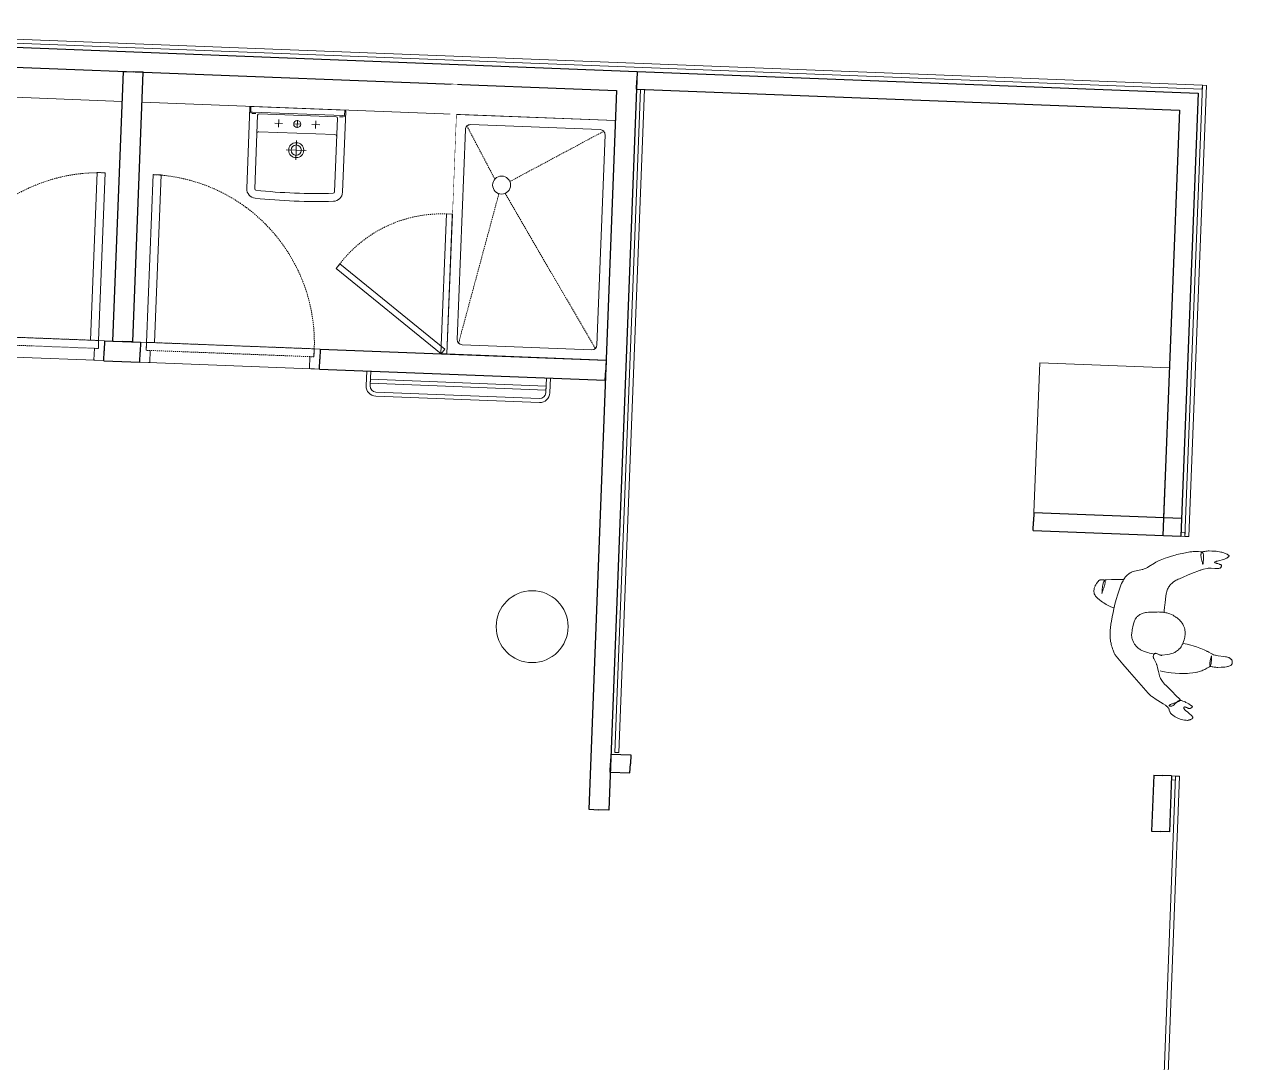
# Model space of a CAD drawing. Header units: millimetres. Extents: x 32078 to 83548, y -4690 to 56252.
# Drawn here: x 58252 to 64341, y 33521 to 38717 of the extents above; entities that cross this region are included whole.
import ezdxf

# ---------------------------------------------------------------- set-up
doc = ezdxf.new("R2010")
doc.units = ezdxf.units.MM
doc.header["$MEASUREMENT"] = 0
doc.linetypes.add('CENTER2', pattern=[11.25, 7.5, -1.25, 1.25, -1.25])
doc.linetypes.add('DGN Style 2', pattern=[10, 6, -4])
for name, color, linetype, lineweight in [('DOOR-FRAM', 40, 'Continuous', 0), ('DOOR-HEAD', 42, 'Continuous', 30), ('DOOR-LEAF', 40, 'Continuous', 0), ('DOOR-OPNG', 40, 'Continuous', 0), ('FIXT-JNRY-FULL', 6, 'Continuous', 0), ('FIXT-SNTY', 132, 'Continuous', 0), ('FURN-FREE', 1, 'Continuous', 0), ('PRES-PEOP', 42, 'Continuous', 0), ('PRTN-FULL', 6, 'Continuous', 30), ('STRC-STEL', 62, 'Continuous', 30), ('WALL-LNIG', 1, 'Continuous', 0)]:
    doc.layers.add(name, color=color, linetype=linetype, lineweight=lineweight)

# ---------------------------------------------------------------- blocks, each defined once
blk = doc.blocks.new('*U86')
at = {"color": 0, "linetype": 'ByBlock', "lineweight": -2}
for points in [[(-7.3, 160.3), (27.7, 158.9), (29.1, 193.9), (-5.9, 195.3)], [(-143.2, -112.3), (-159.5, -81.4), (-190.5, -97.7), (-174.2, -128.6)], [(160.9, -93.7), (142.2, -123.4), (171.8, -142), (190.5, -112.4)]]:
    blk.add_wipeout(points, dxfattribs=at)
blk.add_wipeout([(183.3, -22.2), (183.4, -10.9), (182.8, 0.4), (181.5, 11.6), (179.4, 22.7), (176.7, 33.7), (173.3, 44.5), (169.2, 55), (164.4, 65.3), (159.1, 75.2), (153.1, 84.8), (146.5, 94), (139.3, 102.8), (131.7, 111.1), (123.5, 118.9), (114.8, 126.2), (105.7, 132.9), (96.2, 139), (86.3, 144.5), (76.1, 149.4), (65.7, 153.7), (54.9, 157.2), (44, 160.1), (32.9, 162.3), (21.7, 163.8), (10.4, 164.6), (-0.9, 164.7), (-12.2, 164.1), (-23.4, 162.7), (-34.5, 160.7), (-45.5, 157.9), (-56.3, 154.5), (-66.8, 150.4), (-77.1, 145.7), (-87, 140.3), (-96.6, 134.3), (-105.8, 127.8), (-114.6, 120.6), (-122.9, 112.9), (-130.7, 104.7), (-138, 96.1), (-144.7, 87), (-150.8, 77.5), (-156.3, 67.6), (-161.2, 57.4), (-165.4, 46.9), (-169, 36.2), (-171.9, 25.3), (-174.1, 14.2), (-175.6, 3), (-176.4, -8.3), (-176.5, -19.6), (-175.8, -30.9), (-174.5, -42.1), (-172.5, -53.3), (-169.7, -64.2), (-166.3, -75), (-162.2, -85.6), (-157.5, -95.8), (-152.1, -105.8), (-146.1, -115.4), (-139.5, -124.6), (-132.4, -133.3), (-124.7, -141.6), (-116.5, -149.4), (-107.9, -156.7), (-98.8, -163.4), (-89.3, -169.5), (-79.4, -175.1), (-69.2, -179.9), (-58.7, -184.2), (-48, -187.8), (-37.1, -190.6), (-26, -192.8), (-14.8, -194.3), (-3.5, -195.1), (7.8, -195.2), (19.1, -194.6), (30.3, -193.2), (41.5, -191.2), (52.4, -188.5), (63.2, -185.1), (73.8, -181), (84, -176.2), (94, -170.9), (103.6, -164.9), (112.8, -158.3), (121.5, -151.1), (129.8, -143.5), (137.6, -135.3), (144.9, -126.6), (151.6, -117.5), (157.7, -108), (163.3, -98.1), (168.1, -87.9), (172.4, -77.5), (176, -66.7), (178.8, -55.8), (181, -44.7)], dxfattribs=at)
blk.add_circle((3.5, -15.3), 180, dxfattribs=at)
blk = doc.blocks.new('*U88')
at = {"color": 0, "linetype": 'ByBlock', "lineweight": -2}
blk.add_line((-372.3, -29.1), (447.1, -60.8), dxfattribs=at)
at = {"color": 0, "linetype": 'ByBlock', "lineweight": -2, "flags": 128}
for points in [[(-421.1, 2.8), (-418.2, 77.7)], [(-401.1, 2), (-398.2, 77)], [(478.2, -32), (481.1, 43)], [(498.2, -32.7), (501.1, 42.2)], [(-373.1, -49.1), (446.3, -80.8)]]:
    blk.add_lwpolyline(points, dxfattribs=at)
at = {"color": 0, "linetype": 'ByBlock', "lineweight": -2}
for centre, radius, start, end in [((-371.2, 0.9), 50, 177.78686, 267.78686), ((-371.2, 0.9), 30, 177.78686, 267.78686), ((448.2, -30.8), 50, 267.78686, 357.78686), ((448.2, -30.8), 30, 267.78686, 357.78686)]:
    blk.add_arc(centre, radius, start, end, dxfattribs=at)
blk = doc.blocks.new('*U87')
at = {"color": 0, "linetype": 'ByBlock', "lineweight": -2, "flags": 128}
blk.add_lwpolyline([(-399.8, 35.5), (479.5, 1.6), (478.7, -18.4), (-400.6, 15.6), (-399.8, 35.5)], close=True, dxfattribs=at)
at = {"color": 0, "linetype": 'ByBlock', "lineweight": -2}
blk.add_blockref('*U88', (0, 0), dxfattribs=at)
blk = doc.blocks.new('MAN13_3')
at = {"color": 0, "linetype": 'ByBlock', "lineweight": -2, "flags": 128}
for points in [[(1.8, 0.289), (1.818, 0.411), (1.83, 0.518), (1.846, 0.705), (1.852, 0.846), (1.856, 1.055), (1.855, 1.265), (1.851, 1.367), (1.845, 1.457), (1.837, 1.535), (1.818, 1.671), (1.801, 1.773), (1.772, 1.926), (1.739, 2.079), (1.728, 2.125), (1.715, 2.167), (1.687, 2.247), (1.658, 2.316), (1.63, 2.375), (1.604, 2.426), (1.556, 2.512), (1.517, 2.574), (1.488, 2.618), (1.445, 2.681), (1.402, 2.74), (1.392, 2.751), (1.381, 2.761), (1.368, 2.77), (1.355, 2.777), (1.341, 2.784), (1.311, 2.794), (1.281, 2.802), (1.25, 2.807), (1.22, 2.81), (1.161, 2.813), (1.108, 2.813), (1.063, 2.812), (1.025, 2.81), (0.993, 2.808), (0.967, 2.806), (0.946, 2.804), (0.928, 2.803), (0.914, 2.802), (0.893, 2.801), (0.879, 2.8), (0.87, 2.8), (0.86, 2.801), (0.854, 2.802), (0.852, 2.803), (0.854, 2.803), (0.858, 2.802), (0.865, 2.8), (0.873, 2.798), (0.883, 2.796), (0.894, 2.793), (0.906, 2.791), (0.919, 2.787), (0.947, 2.781), (0.976, 2.775), (1.006, 2.769), (1.035, 2.764), (1.093, 2.755), (1.144, 2.749), (1.189, 2.746), (1.226, 2.745), (1.257, 2.747), (1.283, 2.75), (1.304, 2.753), (1.321, 2.758), (1.334, 2.763), (1.345, 2.768), (1.362, 2.779), (1.372, 2.789), (1.378, 2.797), (1.385, 2.811), (1.389, 2.827), (1.395, 2.868), (1.399, 2.905), (1.404, 2.969), (1.406, 3.017), (1.407, 3.053), (1.406, 3.107), (1.404, 3.133), (1.402, 3.16), (1.388, 3.319), (1.382, 3.379), (1.376, 3.431), (1.369, 3.476), (1.362, 3.516), (1.346, 3.585), (1.33, 3.636), (1.316, 3.675), (1.304, 3.704), (1.284, 3.746), (1.26, 3.789), (1.255, 3.797), (1.249, 3.804), (1.243, 3.811), (1.237, 3.817), (1.224, 3.828), (1.21, 3.837), (1.196, 3.844), (1.183, 3.849), (1.169, 3.854), (1.157, 3.857), (1.145, 3.86), (1.122, 3.863), (1.101, 3.863), (1.084, 3.863), (1.069, 3.861), (1.056, 3.859), (1.045, 3.856), (1.026, 3.851), (1.013, 3.845), (1.004, 3.84), (0.992, 3.832), (0.981, 3.823), (0.964, 3.806), (0.949, 3.789), (0.937, 3.774), (0.926, 3.761), (0.917, 3.749), (0.91, 3.737), (0.898, 3.717), (0.89, 3.702), (0.884, 3.69), (0.876, 3.672), (0.87, 3.653), (0.856, 3.602), (0.847, 3.554), (0.84, 3.509), (0.831, 3.424), (0.82, 3.126), (0.815, 3.052), (0.808, 2.998), (0.801, 2.958), (0.786, 2.898), (0.767, 2.84), (0.752, 2.803), (0.737, 2.77), (0.683, 2.658), (0.657, 2.602), (0.645, 2.573), (0.634, 2.544), (0.586, 2.415), (0.55, 2.318), (0.524, 2.245), (0.506, 2.189), (0.481, 2.106), (0.46, 2.021), (0.424, 1.853), (0.401, 1.727), (0.37, 1.537), (0.344, 1.346)], [(0.979, -0.122), (0.97, -0.189), (0.951, -0.306), (0.934, -0.393), (0.92, -0.458), (0.896, -0.556), (0.882, -0.605), (0.867, -0.654), (0.852, -0.697), (0.836, -0.737), (0.819, -0.773), (0.801, -0.806), (0.783, -0.836), (0.746, -0.891), (0.711, -0.937), (0.678, -0.975), (0.647, -1.007), (0.618, -1.034), (0.566, -1.079), (0.525, -1.11), (0.461, -1.153), (0.394, -1.192), (0.354, -1.212), (0.315, -1.227), (0.278, -1.239), (0.243, -1.248), (0.21, -1.255), (0.147, -1.264), (0.091, -1.268), (0.041, -1.269), (-0.002, -1.268), (-0.078, -1.262), (-0.135, -1.256), (-0.22, -1.244), (-0.303, -1.23), (-0.451, -1.207), (-0.506, -1.197), (-0.553, -1.188), (-0.594, -1.177), (-0.63, -1.166), (-0.661, -1.155), (-0.687, -1.144), (-0.71, -1.133), (-0.75, -1.111), (-0.779, -1.092), (-0.801, -1.076), (-0.832, -1.049), (-0.863, -1.018), (-0.902, -0.973), (-0.933, -0.93), (-0.959, -0.89), (-0.981, -0.851), (-0.999, -0.815), (-1.013, -0.781), (-1.036, -0.716), (-1.052, -0.658), (-1.063, -0.608), (-1.078, -0.518), (-1.109, -0.247), (-1.12, -0.161), (-1.127, -0.085), (-1.133, -0.019), (-1.136, 0.04), (-1.139, 0.142), (-1.137, 0.219), (-1.134, 0.277), (-1.124, 0.364), (-1.117, 0.407), (-1.109, 0.451), (-1.097, 0.506), (-1.083, 0.556), (-1.054, 0.648), (-1.024, 0.726), (-0.994, 0.791), (-0.964, 0.848), (-0.935, 0.896), (-0.908, 0.937), (-0.856, 1.008), (-0.814, 1.06), (-0.779, 1.098), (-0.724, 1.154), (-0.664, 1.209), (-0.622, 1.243), (-0.582, 1.271), (-0.543, 1.295), (-0.506, 1.315), (-0.471, 1.331), (-0.437, 1.345), (-0.373, 1.366), (-0.315, 1.38), (-0.265, 1.389), (-0.221, 1.395), (-0.143, 1.4), (-0.086, 1.4), (-0.043, 1.398), (0.021, 1.393), (0.083, 1.384), (0.166, 1.369), (0.239, 1.353), (0.302, 1.336), (0.356, 1.319), (0.404, 1.301), (0.445, 1.283), (0.48, 1.266), (0.511, 1.249), (0.564, 1.216), (0.603, 1.188), (0.632, 1.165), (0.675, 1.127), (0.717, 1.085), (0.757, 1.039), (0.79, 0.996), (0.818, 0.955), (0.841, 0.916), (0.861, 0.88), (0.893, 0.81), (0.916, 0.749), (0.933, 0.695), (0.957, 0.6), (1.016, 0.313), (1.018, 0.301), (1.019, 0.29), (1.019, 0.278), (1.016, 0.255), (1.011, 0.233), (1.005, 0.211), (0.99, 0.171), (0.962, 0.099), (0.953, 0.073), (0.946, 0.051), (0.942, 0.033), (0.94, 0.017), (0.94, 0.004), (0.94, -0.008), (0.942, -0.017), (0.944, -0.025), (0.95, -0.038), (0.956, -0.048), (0.961, -0.054), (0.971, -0.064), (0.983, -0.072), (1, -0.081), (1.016, -0.088), (1.031, -0.094), (1.046, -0.098), (1.061, -0.1), (1.089, -0.102), (1.116, -0.1), (1.14, -0.095), (1.164, -0.089), (1.185, -0.081), (1.206, -0.073), (1.244, -0.053), (1.277, -0.034), (1.393, 0.04), (1.422, 0.058), (1.464, 0.082), (1.486, 0.093), (1.507, 0.102), (1.559, 0.122), (1.658, 0.155), (1.836, 0.208), (1.967, 0.251), (2.063, 0.288), (2.133, 0.32), (2.183, 0.347), (2.219, 0.37), (2.272, 0.408), (2.321, 0.451), (2.384, 0.514), (2.437, 0.57), (2.526, 0.67), (2.785, 0.974), (2.96, 1.178), (3.135, 1.381), (3.141, 1.387), (3.147, 1.392), (3.16, 1.398), (3.172, 1.4), (3.184, 1.398), (3.195, 1.392), (3.207, 1.383), (3.218, 1.373), (3.229, 1.36), (3.239, 1.346), (3.249, 1.331), (3.269, 1.298), (3.288, 1.263), (3.305, 1.227), (3.337, 1.157), (3.365, 1.094), (3.388, 1.042), (3.407, 0.999), (3.424, 0.965), (3.438, 0.939), (3.45, 0.92), (3.46, 0.906), (3.468, 0.896), (3.475, 0.89), (3.481, 0.886), (3.486, 0.884), (3.495, 0.884), (3.501, 0.886), (3.505, 0.89), (3.511, 0.899), (3.517, 0.911), (3.523, 0.929), (3.525, 0.946), (3.526, 0.962), (3.524, 0.978), (3.52, 0.992), (3.515, 1.007), (3.509, 1.021), (3.493, 1.047), (3.475, 1.072), (3.455, 1.095), (3.435, 1.116), (3.393, 1.156), (3.316, 1.225), (3.289, 1.251), (3.266, 1.274), (3.248, 1.294), (3.234, 1.311), (3.222, 1.327), (3.206, 1.355), (3.198, 1.376), (3.193, 1.391), (3.19, 1.416), (3.19, 1.428), (3.192, 1.44), (3.199, 1.476), (3.217, 1.545), (3.236, 1.605), (3.255, 1.658), (3.274, 1.704), (3.31, 1.786), (3.34, 1.847), (3.389, 1.939), (3.442, 2.031), (3.444, 2.035), (3.447, 2.037), (3.45, 2.039), (3.452, 2.041), (3.455, 2.042), (3.458, 2.042), (3.46, 2.042), (3.463, 2.042), (3.466, 2.042), (3.471, 2.04), (3.477, 2.037), (3.482, 2.034), (3.487, 2.031), (3.491, 2.027), (3.496, 2.023), (3.504, 2.015), (3.511, 2.008), (3.523, 1.994), (3.532, 1.984), (3.538, 1.976), (3.542, 1.97), (3.549, 1.963), (3.551, 1.959), (3.554, 1.956), (3.56, 1.948), (3.564, 1.94), (3.567, 1.932), (3.569, 1.923), (3.57, 1.915), (3.57, 1.906), (3.569, 1.889), (3.566, 1.873), (3.562, 1.857), (3.558, 1.841), (3.547, 1.812), (3.527, 1.76), (3.52, 1.741), (3.514, 1.725), (3.51, 1.712), (3.508, 1.7), (3.506, 1.69), (3.504, 1.674), (3.505, 1.662), (3.506, 1.654), (3.511, 1.643), (3.513, 1.638), (3.517, 1.633), (3.529, 1.622), (3.542, 1.616), (3.554, 1.614), (3.568, 1.616), (3.581, 1.622), (3.594, 1.63), (3.608, 1.64), (3.621, 1.652), (3.634, 1.666), (3.661, 1.697), (3.687, 1.73), (3.712, 1.764), (3.759, 1.833), (3.802, 1.896), (3.839, 1.948), (3.871, 1.991), (3.899, 2.025), (3.922, 2.051), (3.943, 2.07), (3.96, 2.083), (3.975, 2.092), (3.987, 2.098), (3.998, 2.101), (4.007, 2.103), (4.023, 2.102), (4.034, 2.098), (4.042, 2.093), (4.054, 2.082), (4.065, 2.068), (4.084, 2.039), (4.099, 2.014), (4.112, 1.992), (4.122, 1.972), (4.13, 1.955), (4.137, 1.939), (4.147, 1.913), (4.154, 1.892), (4.158, 1.877), (4.162, 1.855), (4.163, 1.843), (4.164, 1.832), (4.165, 1.782), (4.165, 1.736), (4.162, 1.692), (4.153, 1.609), (4.141, 1.536), (4.126, 1.472), (4.109, 1.416), (4.093, 1.367), (4.059, 1.281), (4.029, 1.217), (4.003, 1.168), (3.962, 1.096), (3.915, 1.023), (3.907, 1.012), (3.898, 1.001), (3.88, 0.983), (3.863, 0.968), (3.845, 0.956), (3.828, 0.946), (3.812, 0.937), (3.78, 0.922), (3.724, 0.9), (3.682, 0.884), (3.653, 0.87), (3.632, 0.858), (3.617, 0.848), (3.607, 0.84), (3.592, 0.826), (3.579, 0.811), (3.535, 0.751), (3.497, 0.693), (3.43, 0.579), (3.218, 0.161), (3.161, 0.058), (3.116, -0.016), (3.079, -0.071), (3.021, -0.149), (2.957, -0.222), (2.468, -0.73), (1.972, -1.234), (1.61, -1.596), (1.426, -1.775), (1.24, -1.952), (1.221, -1.97), (1.183, -2), (1.148, -2.025), (1.117, -2.045), (1.089, -2.062), (1.038, -2.089), (0.999, -2.109), (0.94, -2.136), (0.879, -2.163), (0.799, -2.197), (0.728, -2.224), (0.667, -2.246), (0.612, -2.263), (0.517, -2.291), (0.445, -2.308), (0.391, -2.319), (0.309, -2.331), (0.227, -2.339), (0.083, -2.346), (-0.043, -2.348), (-0.154, -2.346), (-0.348, -2.338), (-0.495, -2.327), (-0.714, -2.306), (-0.934, -2.28), (-1.112, -2.256), (-1.419, -2.207), (-1.647, -2.163), (-1.818, -2.126), (-2.074, -2.063), (-2.33, -1.99), (-2.419, -1.961), (-2.495, -1.932), (-2.561, -1.904), (-2.616, -1.876), (-2.664, -1.851), (-2.705, -1.826), (-2.739, -1.803), (-2.798, -1.76), (-2.84, -1.725), (-2.87, -1.697), (-2.913, -1.652), (-2.954, -1.603), (-2.986, -1.559), (-3.011, -1.516), (-3.033, -1.475), (-3.051, -1.435), (-3.079, -1.359), (-3.101, -1.291), (-3.167, -1.052), (-3.185, -0.993), (-3.201, -0.95), (-3.228, -0.887), (-3.26, -0.827), (-3.316, -0.739), (-3.367, -0.664), (-3.556, -0.403), (-3.602, -0.337), (-3.666, -0.235), (-3.697, -0.183), (-3.725, -0.13), (-3.769, -0.041), (-3.843, 0.116), (-3.895, 0.235), (-3.968, 0.416), (-4.037, 0.6), (-4.068, 0.69), (-4.118, 0.847), (-4.152, 0.966), (-4.248, 1.323), (-4.257, 1.359), (-4.271, 1.427), (-4.28, 1.489), (-4.287, 1.543), (-4.294, 1.639), (-4.297, 1.71), (-4.298, 1.761), (-4.299, 1.836), (-4.298, 1.872), (-4.298, 1.906), (-4.296, 1.923), (-4.29, 1.937), (-4.282, 1.95), (-4.272, 1.962), (-4.259, 1.972), (-4.245, 1.98), (-4.23, 1.988), (-4.214, 1.995), (-4.179, 2.006), (-4.142, 2.014), (-4.105, 2.02), (-4.069, 2.024), (-3.998, 2.029), (-3.936, 2.03), (-3.882, 2.03), (-3.838, 2.029), (-3.801, 2.028), (-3.772, 2.026), (-3.748, 2.025), (-3.729, 2.024), (-3.715, 2.023), (-3.703, 2.022), (-3.687, 2.021), (-3.677, 2.02), (-3.672, 2.02), (-3.667, 2.02), (-3.667, 2.021), (-3.67, 2.021), (-3.676, 2.02), (-3.684, 2.017), (-3.694, 2.014), (-3.706, 2.009), (-3.719, 2.005), (-3.734, 1.999), (-3.765, 1.988), (-3.798, 1.976), (-3.832, 1.964), (-3.866, 1.952), (-3.933, 1.931), (-3.994, 1.914), (-4.047, 1.902), (-4.092, 1.894), (-4.13, 1.89), (-4.162, 1.888), (-4.188, 1.889), (-4.209, 1.891), (-4.227, 1.895), (-4.241, 1.899), (-4.263, 1.909), (-4.278, 1.919), (-4.287, 1.928), (-4.298, 1.943), (-4.306, 1.962), (-4.317, 2), (-4.337, 2.068), (-4.35, 2.121), (-4.358, 2.16), (-4.363, 2.19), (-4.369, 2.235), (-4.371, 2.258), (-4.373, 2.28), (-4.379, 2.41), (-4.382, 2.508), (-4.383, 2.581), (-4.383, 2.636), (-4.38, 2.719), (-4.373, 2.802), (-4.365, 2.867), (-4.355, 2.926), (-4.345, 2.977), (-4.334, 3.021), (-4.323, 3.06), (-4.313, 3.093), (-4.294, 3.148), (-4.278, 3.187), (-4.265, 3.215), (-4.255, 3.235), (-4.24, 3.263), (-4.223, 3.288), (-4.22, 3.291), (-4.217, 3.294), (-4.214, 3.296), (-4.21, 3.297), (-4.207, 3.297), (-4.203, 3.297), (-4.199, 3.297), (-4.196, 3.296), (-4.188, 3.293), (-4.181, 3.289), (-4.173, 3.285), (-4.166, 3.28), (-4.16, 3.275), (-4.147, 3.264), (-4.136, 3.253), (-4.127, 3.243), (-4.111, 3.225), (-4.1, 3.212), (-4.092, 3.202), (-4.087, 3.195), (-4.08, 3.185), (-4.077, 3.18), (-4.074, 3.176), (-4.056, 3.145), (-4.04, 3.113), (-4.026, 3.082), (-4.001, 3.019), (-3.98, 2.961), (-3.945, 2.859), (-3.919, 2.784), (-3.9, 2.731), (-3.885, 2.694), (-3.874, 2.668), (-3.856, 2.633), (-3.847, 2.617), (-3.837, 2.603), (-3.832, 2.598), (-3.828, 2.595), (-3.824, 2.595), (-3.82, 2.597), (-3.816, 2.6), (-3.812, 2.605), (-3.809, 2.612), (-3.806, 2.619), (-3.803, 2.627), (-3.8, 2.636), (-3.794, 2.655), (-3.789, 2.676), (-3.785, 2.697), (-3.78, 2.717), (-3.772, 2.758), (-3.765, 2.794), (-3.758, 2.825), (-3.752, 2.851), (-3.746, 2.872), (-3.742, 2.889), (-3.737, 2.903), (-3.733, 2.914), (-3.729, 2.923), (-3.726, 2.93), (-3.72, 2.94), (-3.716, 2.945), (-3.712, 2.949), (-3.707, 2.951), (-3.701, 2.952), (-3.699, 2.952), (-3.696, 2.951), (-3.693, 2.951), (-3.686, 2.951), (-3.679, 2.95), (-3.672, 2.95), (-3.665, 2.949), (-3.65, 2.947), (-3.637, 2.945), (-3.625, 2.942), (-3.615, 2.94), (-3.607, 2.937), (-3.599, 2.934), (-3.593, 2.931), (-3.588, 2.928), (-3.584, 2.926), (-3.578, 2.921), (-3.573, 2.917), (-3.571, 2.913), (-3.567, 2.908), (-3.564, 2.902), (-3.55, 2.863), (-3.541, 2.825), (-3.534, 2.79), (-3.529, 2.756), (-3.523, 2.693), (-3.521, 2.637), (-3.52, 2.442), (-3.517, 2.394), (-3.513, 2.358), (-3.505, 2.305), (-3.492, 2.253), (-3.439, 2.077), (-3.425, 2.034), (-3.402, 1.969), (-3.389, 1.936), (-3.376, 1.904), (-3.33, 1.799), (-3.246, 1.619), (-3.179, 1.486), (-3.076, 1.289), (-2.969, 1.091), (-2.877, 0.915), (-2.843, 0.85), (-2.811, 0.794), (-2.782, 0.746), (-2.755, 0.705), (-2.73, 0.67), (-2.683, 0.61), (-2.644, 0.568), (-2.612, 0.537), (-2.561, 0.492), (-2.533, 0.471), (-2.504, 0.451), (-2.452, 0.419), (-2.403, 0.393), (-2.357, 0.372), (-2.313, 0.355), (-2.271, 0.341), (-2.193, 0.321), (-2.124, 0.307), (-2.064, 0.299), (-1.957, 0.289), (-1.633, 0.277), (-1.502, 0.271), (-1.403, 0.268), (-1.329, 0.268), (-1.274, 0.268), (-1.191, 0.271), (-1.109, 0.277)], [(-2.618, -1.852), (-2.605, -2.073), (-2.592, -2.239), (-2.569, -2.488), (-2.543, -2.736), (-2.539, -2.758), (-2.531, -2.777), (-2.521, -2.794), (-2.508, -2.809), (-2.494, -2.822), (-2.478, -2.834), (-2.461, -2.844), (-2.443, -2.853), (-2.404, -2.868), (-2.364, -2.879), (-2.324, -2.888), (-2.284, -2.894), (-2.207, -2.901), (-2.14, -2.905), (-2.081, -2.906), (-2.033, -2.906), (-1.993, -2.906), (-1.96, -2.905), (-1.934, -2.905), (-1.913, -2.904), (-1.896, -2.904), (-1.871, -2.904), (-1.856, -2.905), (-1.847, -2.905), (-1.838, -2.907), (-1.834, -2.91), (-1.835, -2.912), (-1.839, -2.912), (-1.847, -2.911), (-1.856, -2.91), (-1.868, -2.907), (-1.881, -2.904), (-1.895, -2.9), (-1.911, -2.896), (-1.945, -2.887), (-1.981, -2.877), (-2.017, -2.867), (-2.053, -2.858), (-2.124, -2.839), (-2.188, -2.823), (-2.244, -2.81), (-2.291, -2.801), (-2.331, -2.794), (-2.363, -2.789), (-2.39, -2.787), (-2.412, -2.785), (-2.429, -2.785), (-2.444, -2.785), (-2.466, -2.788), (-2.48, -2.791), (-2.489, -2.794), (-2.499, -2.801), (-2.506, -2.81), (-2.508, -2.815), (-2.51, -2.82), (-2.512, -2.825), (-2.516, -2.838), (-2.519, -2.852), (-2.521, -2.867), (-2.523, -2.881), (-2.525, -2.896), (-2.527, -2.925), (-2.527, -2.951), (-2.526, -2.974), (-2.523, -2.994), (-2.52, -3.012), (-2.517, -3.026), (-2.514, -3.039), (-2.51, -3.05), (-2.502, -3.067), (-2.496, -3.079), (-2.49, -3.088), (-2.48, -3.099), (-2.469, -3.109), (-2.423, -3.143), (-2.381, -3.172), (-2.344, -3.196), (-2.311, -3.216), (-2.282, -3.232), (-2.256, -3.246), (-2.211, -3.267), (-2.176, -3.28), (-2.15, -3.289), (-2.11, -3.3), (-2.07, -3.308), (-2.046, -3.311), (-2.023, -3.314), (-2.002, -3.315), (-1.96, -3.316), (-1.923, -3.314), (-1.891, -3.31), (-1.863, -3.305), (-1.839, -3.299), (-1.819, -3.293), (-1.801, -3.286), (-1.786, -3.28), (-1.76, -3.266), (-1.741, -3.255), (-1.728, -3.245), (-1.708, -3.229), (-1.69, -3.211), (-1.64, -3.156), (-1.597, -3.104), (-1.521, -3.005), (-1.461, -2.918), (-1.413, -2.84), (-1.374, -2.771), (-1.312, -2.649), (-1.271, -2.555), (-1.214, -2.411), (-1.162, -2.263)]]:
    blk.add_lwpolyline(points, dxfattribs=at)
blk = doc.blocks.new('*U161')
at = {"color": 0, "lineweight": -2}
for p, q in [((-226.8, 237.9), (-227.9, 209.9)), ((-202.9, 202), (-221.5, 202.7)), ((-219.2, 209.6), (233.1, 192.1)), ((-193.4, 194.6), (-207.7, -174.4)), ((-186.2, 201.3), (199.6, 186.4)), ((216.3, 185.8), (234.9, 185.1)), ((242.9, 219.8), (241.8, 191.8)), ((206.3, 179.2), (192, -189.9)), ((193.1, 96.6), (-186.6, 111.3))]:
    blk.add_line(p, q, dxfattribs=at)
at = {"color": 0, "linetype": 'CENTER2', "lineweight": -2, "ltscale": 30}
for p, q in [((-68.8, 152.5), (-107.4, 154)), ((-88.9, 133.9), (-87.4, 172.5)), ((-14.3, 150.4), (24.3, 148.9)), ((4.2, 130.3), (5.7, 169)), ((78.8, 146.8), (117.4, 145.3)), ((97.3, 126.7), (98.8, 165.4)), ((1.8, 68.2), (-2, -30.2)), ((-50.7, 21), (49.2, 17.1))]:
    blk.add_line(p, q, dxfattribs=at)
at = {"color": 0, "lineweight": -2, "flags": 128}
blk.add_lwpolyline([(247.7, 214.6, 0.414214), (242.9, 219.8), (-226.8, 237.9, 0.414214), (-232, 233.1), (-247.7, -172.9, 0.395043), (-205.6, -221.4, 0.034639), (186.3, -236.6, 0.395043), (232, -191.4), (247.7, 214.6)], format="xyb", close=True, dxfattribs=at)
at = {"color": 0, "lineweight": -2}
blk.add_circle((5, 149.6), 17.5, dxfattribs=at)
at = {"color": 0, "linetype": 'Continuous', "lineweight": -2}
for radius in [37.5, 26]:
    blk.add_circle((-0.1, 19), radius, dxfattribs=at)
at = {"color": 0, "lineweight": -2}
for centre, radius, start, end in [((-220.7, 200.1), 9.63, 80.95086, 147.58956), ((-186.4, 194.3), 7, 87.78686, 177.78686), ((199.3, 179.4), 7, 357.78686, 87.78686), ((233.9, 182.5), 9.63, 27.98417, 94.62286), ((-187, 101.3), 10, 87.78686, 177.78686), ((192.7, 86.6), 10, 357.78686, 87.78686), ((-200.7, -174.7), 7, 177.78686, 264.01761), ((99.7, 2600.6), 2798.6, 263.82293, 271.75079), ((185, -189.6), 7, 271.55611, 357.78686)]:
    blk.add_arc(centre, radius, start, end, dxfattribs=at)
blk = doc.blocks.new('*U166')
at = {"layer": 'DOOR-FRAM', "color": 0, "lineweight": -2, "flags": 128}
for points in [[(-499.7, 501.6), (-399.8, 497.7), (-401, 467.7), (-440.9, 469.3), (-441.7, 449.3), (-501.7, 451.6), (-499.7, 501.6)], [(-534.5, -397.8), (-434.6, -401.6), (-433.4, -371.7), (-473.4, -370.1), (-472.6, -350.1), (-532.5, -347.8), (-534.5, -397.8)]]:
    blk.add_lwpolyline(points, close=True, dxfattribs=at)
at = {"layer": 'DOOR-HEAD', "color": 0, "lineweight": -2, "flags": 128}
blk.add_lwpolyline([(-399.8, 497.7), (-499.7, 501.6), (-534.5, -397.8), (-434.6, -401.6), (-399.8, 497.7)], close=True, dxfattribs=at)
at = {"layer": 'DOOR-LEAF', "color": 0, "lineweight": -2, "flags": 128}
blk.add_lwpolyline([(-401, 467.7), (438.4, 435.3), (436.9, 395.3), (-402.5, 427.7), (-401, 467.7)], close=True, dxfattribs=at)
at = {"layer": 'DOOR-OPNG', "color": 0, "linetype": 'DGN Style 2', "lineweight": -2, "flags": 128}
blk.add_lwpolyline([(-401, 467.7), (-433.4, -371.7), (-473.4, -370.1), (-440.9, 469.3), (-401, 467.7)], close=True, dxfattribs=at)
at = {"layer": 'DOOR-OPNG', "color": 0, "linetype": 'DGN Style 2', "lineweight": -2}
blk.add_arc((-403, 469.9), 842.1, 265.20619, 357.64505, dxfattribs=at)
blk = doc.blocks.new('*U173')
at = {"color": 0, "linetype": 'DGN Style 2', "lineweight": -2}
for p, q in [((-260.3, 804.6), (-120.6, 538.4)), ((-45.4, 526.5), (424.3, 778.2)), ((-100.4, 465.8), (-302.3, -282.5)), ((-69.2, 467.3), (382.3, -309))]:
    blk.add_line(p, q, dxfattribs=at)
at = {"color": 0, "linetype": 'Continuous', "lineweight": -2}
blk.add_wipeout([(-41.8, 507), (-41.7, 509.8), (-41.9, 512.6), (-42.2, 515.4), (-42.7, 518.2), (-43.4, 521), (-44.3, 523.7), (-45.3, 526.3), (-46.5, 528.9), (-47.8, 531.4), (-49.3, 533.8), (-51, 536.1), (-52.8, 538.2), (-54.7, 540.3), (-56.7, 542.3), (-58.9, 544.1), (-61.2, 545.8), (-63.5, 547.3), (-66, 548.7), (-68.6, 549.9), (-71.2, 551), (-73.9, 551.8), (-76.6, 552.6), (-79.4, 553.1), (-82.2, 553.5), (-85, 553.7), (-87.8, 553.7), (-90.6, 553.6), (-93.4, 553.2), (-96.2, 552.7), (-99, 552), (-101.7, 551.2), (-104.3, 550.2), (-106.9, 549), (-109.3, 547.6), (-111.7, 546.1), (-114, 544.5), (-116.2, 542.7), (-118.3, 540.8), (-120.3, 538.7), (-122.1, 536.6), (-123.8, 534.3), (-125.3, 531.9), (-126.7, 529.4), (-127.9, 526.9), (-129, 524.3), (-129.8, 521.6), (-130.6, 518.9), (-131.1, 516.1), (-131.5, 513.3), (-131.7, 510.5), (-131.7, 507.6), (-131.6, 504.8), (-131.2, 502), (-130.7, 499.2), (-130, 496.5), (-129.2, 493.8), (-128.1, 491.2), (-127, 488.6), (-125.6, 486.1), (-124.1, 483.7), (-122.5, 481.4), (-120.7, 479.2), (-118.8, 477.1), (-116.7, 475.2), (-114.6, 473.4), (-112.3, 471.7), (-109.9, 470.2), (-107.4, 468.8), (-104.9, 467.6), (-102.3, 466.5), (-99.6, 465.6), (-96.9, 464.9), (-94.1, 464.3), (-91.3, 464), (-88.5, 463.8), (-85.6, 463.7), (-82.8, 463.9), (-80, 464.2), (-77.2, 464.7), (-74.5, 465.4), (-71.8, 466.3), (-69.1, 467.3), (-66.6, 468.5), (-64.1, 469.8), (-61.7, 471.3), (-59.4, 473), (-57.2, 474.8), (-55.1, 476.7), (-53.2, 478.7), (-51.4, 480.9), (-49.7, 483.2), (-48.2, 485.5), (-46.8, 488), (-45.6, 490.6), (-44.5, 493.2), (-43.6, 495.9), (-42.9, 498.6), (-42.3, 501.4)], dxfattribs=at)
blk.add_circle((-86.7, 508.7), 45, dxfattribs=at)
blk = doc.blocks.new('*U174')
at = {"color": 0, "linetype": 'ByBlock', "lineweight": -2}
for p, q in [((-242.4, 811.3), (407, 786.2)), ((-309, -264.6), (-268.3, 787.3)), ((431, 760.2), (390.3, -291.6)), ((364.4, -315.6), (-285, -290.5))]:
    blk.add_line(p, q, dxfattribs=at)
at = {"color": 0, "linetype": 'ByBlock', "lineweight": -2, "extrusion": (0, 0, -1)}
for centre, start, end in [((243.3, 786.3), 2.21314, 92.21314), ((284, -265.5), 272.21314, 2.21314), ((-365.4, -290.6), 182.21314, 272.21314)]:
    blk.add_arc(centre, 25, start, end, dxfattribs=at)
at = {"color": 0, "linetype": 'ByBlock', "lineweight": -2}
blk.add_arc((406, 761.2), 25, 357.78686, 87.78686, dxfattribs=at)
blk = doc.blocks.new('*U172')
at = {"color": 0, "linetype": 'DGN Style 2', "lineweight": -2}
blk.add_blockref('*U173', (0, 0), dxfattribs=at)
at = {"color": 0, "lineweight": -2}
blk.add_blockref('*U174', (0, 0), dxfattribs=at)
blk = doc.blocks.new('*U171')
at = {"color": 0, "linetype": 'DGN Style 2', "lineweight": -2, "extrusion": (0, 0, -1), "rotation": 4.426278310679338}
blk.add_blockref('*U172', (-37.8, -351.7), dxfattribs=at)
at = {"color": 0, "lineweight": -2, "extrusion": (0, 0, -1), "flags": 128}
blk.add_lwpolyline([(-371.3, -714.9), (425.3, -684.1), (379, 515), (-417.6, 484.2), (-371.3, -714.9)], close=True, dxfattribs=at)
blk = doc.blocks.new('*U175')
at = {"layer": 'DOOR-FRAM', "color": 0, "lineweight": -2, "extrusion": (0, 0, -1), "flags": 128}
for points in [[(499.7, 501.6), (399.8, 497.7), (401, 467.7), (440.9, 469.3), (441.7, 449.3), (501.7, 451.6), (499.7, 501.6)], [(534.5, -397.8), (434.6, -401.6), (433.4, -371.7), (473.4, -370.1), (472.6, -350.1), (532.5, -347.8), (534.5, -397.8)]]:
    blk.add_lwpolyline(points, close=True, dxfattribs=at)
at = {"layer": 'DOOR-HEAD', "color": 0, "lineweight": -2, "extrusion": (0, 0, -1), "flags": 128}
blk.add_lwpolyline([(399.8, 497.7), (499.7, 501.6), (534.5, -397.8), (434.6, -401.6), (399.8, 497.7)], close=True, dxfattribs=at)
at = {"layer": 'DOOR-LEAF', "color": 0, "lineweight": -2, "extrusion": (0, 0, -1), "flags": 128}
blk.add_lwpolyline([(401, 467.7), (-438.4, 435.3), (-436.9, 395.3), (402.5, 427.7), (401, 467.7)], close=True, dxfattribs=at)
at = {"layer": 'DOOR-OPNG', "color": 0, "linetype": 'DGN Style 2', "lineweight": -2, "extrusion": (0, 0, -1), "flags": 128}
blk.add_lwpolyline([(401, 467.7), (433.4, -371.7), (473.4, -370.1), (440.9, 469.3), (401, 467.7)], close=True, dxfattribs=at)
at = {"layer": 'DOOR-OPNG', "color": 0, "linetype": 'DGN Style 2', "lineweight": -2}
blk.add_arc((-403, 469.9), 842.1, 265.20619, 357.64505, dxfattribs=at)

msp = doc.modelspace()

# ---------------------------------------------------------------- linework, layer by layer
at = {"layer": 'FIXT-JNRY-FULL', "lineweight": 0, "flags": 128}
msp.add_lwpolyline([(63305.9, 36273.6), (63955.4, 36248.5), (63984.3, 36997.9), (63334.8, 37023), (63305.9, 36273.6)], close=True, dxfattribs=at)
at = {"layer": 'PRTN-FULL'}
for p, q in [((56283.4, 38676.6), (61320.3, 38481.9)), ((56379.5, 38572.8), (61216.5, 38385.8)), ((58695.9, 37132.2), (58748.1, 38481.2)), ((58695.9, 37132.2), (58748.1, 38481.2)), ((58695.9, 37132.2), (58748.1, 38481.2)), ((58748.1, 38481.2), (58798, 38479.3)), ((58748.1, 38481.2), (58798, 38479.3)), ((58748.1, 38481.2), (58798, 38479.3)), ((61320.3, 38481.9), (61177.4, 34784.7)), ((61320.3, 38481.9), (61318.6, 38436.9)), ((61320.3, 38481.9), (64127.6, 38373.4)), ((58795.8, 37128.4), (58848, 38477.4)), ((58795.8, 37128.4), (58848, 38477.4)), ((58795.8, 37128.4), (58848, 38477.4)), ((58848, 38477.4), (58798, 38479.3)), ((58848, 38477.4), (58798, 38479.3)), ((58848, 38477.4), (58798, 38479.3)), ((61316.8, 38392), (61318.6, 38436.9)), ((61316.8, 38392), (64034.2, 38287)), ((64127.6, 38373.4), (64041.8, 36155.1)), ((64034.2, 38287), (63951.9, 36158.6)), ((58650.5, 37033.9), (58652.4, 37083.9)), ((58654.4, 37133.8), (58652.4, 37083.9)), ((58654.4, 37133.8), (58834.2, 37126.9)), ((58695.9, 37132.2), (58745.9, 37130.3)), ((58695.9, 37132.2), (58745.9, 37130.3)), ((58695.9, 37132.2), (58745.9, 37130.3)), ((58795.8, 37128.4), (58745.9, 37130.3)), ((58795.8, 37128.4), (58745.9, 37130.3)), ((58795.8, 37128.4), (58745.9, 37130.3)), ((58834.2, 37126.9), (58832.3, 37076.9)), ((59733.6, 37092.1), (59731.6, 37042.2)), ((59733.6, 37092.1), (61164.4, 37036.8)), ((58650.5, 37033.9), (58830.4, 37027)), ((58830.4, 37027), (58832.3, 37076.9)), ((59729.7, 36992.2), (59731.6, 37042.2)), ((61164.4, 37036.8), (61162.5, 36986.9)), ((59729.7, 36992.2), (61160.5, 36936.9)), ((61160.5, 36936.9), (61162.5, 36986.9)), ((63302.4, 36183.7), (63304.1, 36228.6)), ((63305.9, 36273.6), (63304.1, 36228.6)), ((63305.9, 36273.6), (64045.3, 36245)), ((63302.4, 36183.7), (64041.8, 36155.1)), ((61184.8, 34974.5), (61186.5, 35019.5)), ((61188.3, 35064.5), (61186.5, 35019.5)), ((61188.3, 35064.5), (61287.5, 35060.6)), ((61284, 34970.7), (61285.8, 35015.7)), ((61287.5, 35060.6), (61285.8, 35015.7)), ((61184.8, 34974.5), (61284, 34970.7)), ((63905.6, 34959.5), (63894.8, 34679.7)), ((63905.6, 34959.5), (63950.5, 34957.7)), ((63995.5, 34956), (63950.5, 34957.7)), ((63995.5, 34956), (63984.7, 34676.2)), ((61177.4, 34784.7), (61127.5, 34786.6)), ((63894.8, 34679.7), (63939.7, 34677.9)), ((63984.7, 34676.2), (63939.7, 34677.9))]:
    msp.add_line(p, q, dxfattribs=at)
at = {"layer": 'STRC-STEL', "color": 92, "lineweight": 0}
for p, q in [((58742.3, 38331.3), (56373.7, 38422.9)), ((58842.2, 38327.5), (61210.7, 38235.9))]:
    msp.add_line(p, q, dxfattribs=at)
at = {"layer": 'WALL-LNIG', "flags": 128}
for points in [[(56264.2, 38697.3), (56265, 38717.3), (64149.1, 38412.6), (64148.3, 38392.6), (56264.2, 38697.3)], [(61336.8, 38391.2), (61356.8, 38390.4), (61228.6, 35072.9), (61208.6, 35073.7), (61336.8, 38391.2)], [(64149.1, 38412.6), (64169.1, 38411.8), (64081.8, 36153.5), (64061.8, 36154.3), (64149.1, 38412.6)], [(64042.6, 36175.1), (64062.6, 36174.3), (64061.8, 36154.3), (64041.8, 36155.1), (64042.6, 36175.1)], [(64015.5, 34955.2), (64035.5, 34954.4), (63920.5, 31978.6), (63900.5, 31979.4), (64015.5, 34955.2)], [(63995.5, 34956), (64015.5, 34955.2), (64014.7, 34935.2), (63994.7, 34936), (63995.5, 34956)]]:
    msp.add_lwpolyline(points, close=True, dxfattribs=at)

# ---------------------------------------------------------------- block references
at = {"layer": 'DOOR-FRAM', "extrusion": (0, 0, -1), "rotation": 94.42627831067827}
msp.add_blockref('*U175', (-58189, 37570.9), dxfattribs=at)
at = {"layer": 'DOOR-FRAM', "rotation": 89.99999999999933}
msp.add_blockref('*U166', (59331.9, 37526.7), dxfattribs=at)
at = {"layer": 'FIXT-SNTY'}
for name, p in [('*U161', (59613.3, 38068.5)), ('*U87', (60384.5, 36905.3))]:
    msp.add_blockref(name, p, dxfattribs=at)
at = {"layer": 'PRES-PEOP', "xscale": 100.0000000000001, "yscale": 100.0000000000001, "zscale": 100.0000000000001, "rotation": 265.6160449846004}
msp.add_blockref('MAN13_3', (63922.2, 35663), dxfattribs=at)

# ---------------------------------------------------------------- wipeouts: each hides what was drawn before it
msp.add_wipeout([(56272.9, 35554.6), (61089.9, 35368.5), (61067.5, 34788.9), (56250.5, 34975.1)]).dxf.layer = 'FIXT-JNRY-FULL'

# ---------------------------------------------------------------- next in the draw order: linework, layer by layer
at = {"layer": 'PRTN-FULL'}
for p, q in [((61216.5, 38385.8), (61077.5, 34788.5)), ((61077.5, 34788.5), (61127.5, 34786.6))]:
    msp.add_line(p, q, dxfattribs=at)

# ---------------------------------------------------------------- next in the draw order: block references
at = {"layer": 'FURN-FREE', "lineweight": 0}
msp.add_blockref('*U86', (60790.7, 35718), dxfattribs=at)

# ---------------------------------------------------------------- next in the draw order: wipeouts: each hides what was drawn before it
msp.add_wipeout([(59890.4, 38262.4), (60270.1, 38247.8), (60255.5, 37868.1), (59875.7, 37882.7)]).dxf.layer = 'FIXT-SNTY'

# ---------------------------------------------------------------- next in the draw order: block references
at = {"layer": 'FIXT-SNTY', "linetype": 'DGN Style 2', "extrusion": (0, 0, -1), "rotation": 4.426278310679201}
msp.add_blockref('*U171', (-60793.1, 37751.7), dxfattribs=at)

# ---------------------------------------------------------------- next in the draw order: linework, layer by layer
at = {"layer": 'FIXT-SNTY', "flags": 128}
msp.add_lwpolyline([(59832.3, 37518.4), (59813.4, 37495.1), (60338.1, 37068.8), (60357, 37092.1), (59832.3, 37518.4)], close=True, dxfattribs=at)

# ---------------------------------------------------------------- next in the draw order: wipeouts: each hides what was drawn before it
at = {"linetype": 'Continuous'}
msp.add_wipeout([(60394.8, 37766.9), (60364.8, 37768.1), (60389.9, 38417.8), (60419.9, 38416.6)], dxfattribs=at).dxf.layer = 'FIXT-SNTY'

# ---------------------------------------------------------------- next in the draw order: linework, layer by layer
at = {"layer": 'FIXT-SNTY', "flags": 128}
msp.add_lwpolyline([(60394.8, 37766.9), (60364.8, 37768.1), (60337.8, 37068.8), (60367.8, 37067.6), (60394.8, 37766.9)], close=True, dxfattribs=at)
at = {"layer": 'FIXT-SNTY', "linetype": 'DGN Style 2', "extrusion": (0, 0, -1)}
msp.add_ellipse((60340.4, 37130.3), major_axis=(-640.7, 0), ratio=0.996227, start_param=0.635484, end_param=1.609423, dxfattribs=at)

doc.saveas('drawing.dxf')
